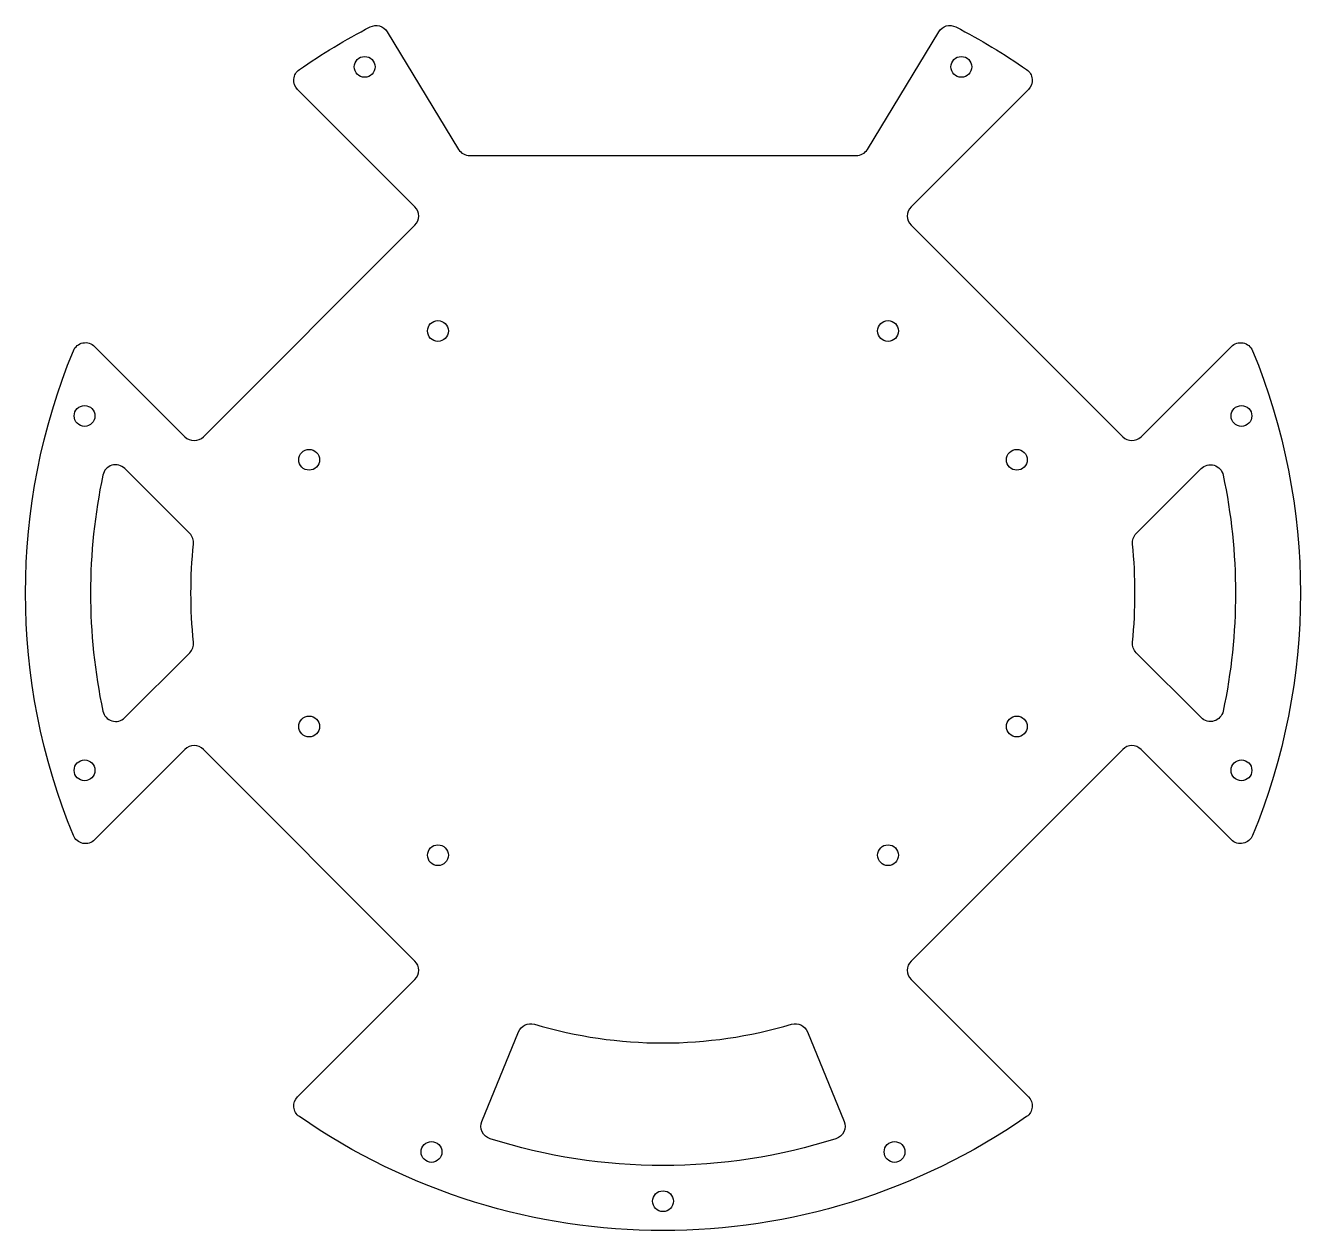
# Model space of a CAD drawing. Header units: millimetres. Extents: x -98 to 98, y -107 to 79.
import ezdxf

# ---------------------------------------------------------------- set-up
doc = ezdxf.new("R2010")
doc.units = ezdxf.units.MM

msp = doc.modelspace()

# ---------------------------------------------------------------- linework, layer by layer
at = {"color": 7, "elevation": 1.6}
for points in [[(-31.83, 59.62, 0.262136), (-30.12, 58.66), (29.3, 58.66, 0.262136), (31.01, 59.62), (41.97, 77.7, -0.394416), (44.6, 78.44, -0.032445), (55.49, 71.88, -0.467487), (55.76, 68.83), (37.72, 50.78, 0.414214), (37.72, 47.96), (70.25, 15.43, 0.414213), (73.07, 15.43), (86.96, 29.31, -0.535332), (90.22, 28.66, -0.197586), (90.22, -45.88, -0.535332), (86.96, -46.54), (73.07, -32.65, 0.414213), (70.25, -32.65), (37.72, -65.18, 0.414214), (37.72, -68.01), (55.76, -86.05, -0.467487), (55.49, -89.1, -0.313172), (-56.31, -89.1, -0.467486), (-56.59, -86.05), (-38.54, -68.01, 0.414214), (-38.54, -65.18), (-71.07, -32.65, 0.414214), (-73.9, -32.65), (-87.78, -46.54, -0.535332), (-91.05, -45.88, -0.197585), (-91.05, 28.66, -0.535332), (-87.78, 29.31), (-73.9, 15.43, 0.414214), (-71.07, 15.43), (-38.54, 47.96, 0.414214), (-38.54, 50.78), (-56.59, 68.83, -0.467486), (-56.31, 71.88, -0.032445), (-45.43, 78.44, -0.394416), (-42.8, 77.7)], [(-73.16, -17.77, 0.226117), (-72.59, -16.15, -0.050891), (-72.59, -1.07, 0.226117), (-73.16, 0.55), (-83.15, 10.54, 0.595525), (-86.52, 9.54, 0.104228), (-86.52, -26.76, 0.595525), (-83.15, -27.76)], [(72.34, -17.77, -0.226117), (71.76, -16.15, 0.050891), (71.76, -1.07, -0.226117), (72.34, 0.55), (82.32, 10.54, -0.595525), (85.7, 9.54, -0.104228), (85.7, -26.76, -0.595525), (82.32, -27.76)], [(-20.19, -74.89, 0.145988), (19.36, -74.89, -0.385644), (21.78, -76.05), (27.42, -89.83, -0.438286), (26.18, -92.5, -0.154697), (-27, -92.5, -0.438286), (-28.25, -89.83), (-22.61, -76.05, -0.385644)]]:
    msp.add_lwpolyline(points, format="xyb", close=True, dxfattribs=at)
at = {"color": 7}
for centre in [(-46.27, 72.3, 1.6), (45.45, 72.3, 1.6), (-35.01, 31.69, 1.6), (34.18, 31.69, 1.6), (-89.33, 18.63, 1.6), (88.51, 18.63, 1.6), (-54.81, 11.89, 1.6), (53.98, 11.89, 1.6), (-54.81, -29.12, 1.6), (53.98, -29.12, 1.6), (-89.33, -35.86, 1.6), (88.51, -35.86, 1.6), (-35.01, -48.91, 1.6), (34.18, -48.91, 1.6), (-36, -94.53, 1.6), (35.18, -94.53, 1.6), (-0.41, -102.11, 1.6)]:
    msp.add_circle(centre, 1.6, dxfattribs=at)

doc.saveas('drawing.dxf')
